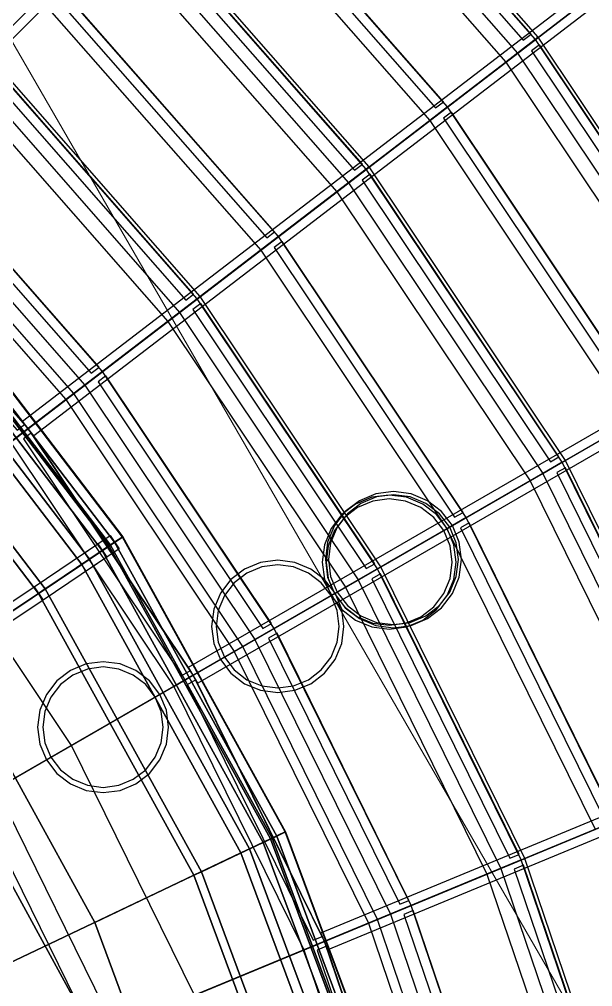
# Model space of a CAD drawing. Header units: millimetres. Extents: x -52000 to 54854, y -52000 to 53750.
# Drawn here: x 14475 to 19107, y 6650 to 14469 of the extents above; entities that cross this region are included whole.
import ezdxf

# ---------------------------------------------------------------- set-up
doc = ezdxf.new("R2010")
doc.units = ezdxf.units.MM
for name, color, linetype, lineweight in [('D-BMK-AXIS', 7, 'Continuous', 13), ('D-STR-DECK', 7, 'Continuous', 25), ('D-STR-STRC', 7, 'Continuous', 25)]:
    doc.layers.add(name, color=color, linetype=linetype, lineweight=lineweight)

msp = doc.modelspace()

# ---------------------------------------------------------------- linework, layer by layer
at = {"layer": 'D-BMK-AXIS'}
msp.add_lwpolyline([(0, 39259.8), (-34000, -19629.9), (34000, -19629.9)], close=True, dxfattribs=at)
at = {"layer": 'D-STR-DECK'}
for points in [[(4760.1, 3652.6), (22927.9, 17593.2), (20435.4, 20435.4), (4242.6, 4242.6)], [(12911.8, 13017.9), (17781.4, 17887.4), (17887.4, 17781.4), (13017.9, 12911.8)], [(5196.2, 3000), (25028.1, 14450), (22927.9, 17593.2), (4760.1, 3652.6)], [(4760.1, 3652.6), (18643.8, 14305.9), (16617, 16617), (4242.6, 4242.6)], [(18405.8, 14123.3), (18667.6, 14324.2), (16638.2, 16638.2), (16404.9, 16404.9)], [(18501, 14196.3), (18643.8, 14305.9), (16617, 16617), (16489.7, 16489.7)], [(18546.7, 14300.9), (18610, 14349.8), (16656.1, 16577.8), (16599.4, 16521.4)], [(17790.7, 13651.3), (17933.6, 13760.9), (15984, 15984), (15856.7, 15856.7)], [(17837.7, 13754.3), (17901.1, 13803.1), (16021.6, 15946.3), (15964.9, 15889.8)], [(14500.5, 11221.2), (19964, 15413.5), (20055.3, 15294.5), (14591.9, 11102.2)], [(17039.9, 13075.2), (17301.7, 13276.1), (15420.8, 15420.8), (15187.5, 15187.5)], [(4760.1, 3652.6), (17277.9, 13257.8), (15399.6, 15399.6), (4242.6, 4242.6)], [(17135.1, 13148.2), (17277.9, 13257.8), (15399.6, 15399.6), (15272.3, 15272.3)], [(17183.3, 13249.6), (17246.7, 13298.5), (15435.9, 15363.3), (15379.2, 15306.9)], [(16424.9, 12603.3), (16567.7, 12712.8), (14766.6, 14766.6), (14639.3, 14639.3)], [(16474.3, 12703), (16537.7, 12751.8), (14801.3, 14731.8), (14744.6, 14675.3)], [(5543.3, 2296.1), (26700.1, 11059.6), (25028.1, 14450), (5196.2, 3000)], [(20091.8, 11600), (20377.6, 11765), (18667.6, 14324.2), (18405.8, 14123.3)], [(5196.2, 3000), (20351.6, 11750), (18643.8, 14305.9), (4760.1, 3652.6)], [(20195.7, 11660), (20351.6, 11750), (18643.8, 14305.9), (18501, 14196.3)], [(20254.7, 11757.8), (20323.9, 11797.9), (18677.5, 14261.9), (18613.9, 14213.4)], [(4760.1, 3652.6), (15912.1, 12209.8), (14182.2, 14182.2), (4242.6, 4242.6)], [(15674.1, 12027.1), (15935.9, 12228), (14203.5, 14203.5), (13970.1, 13970.1)], [(15769.3, 12100.2), (15912.1, 12209.8), (14182.2, 14182.2), (14055, 14055)], [(15819.9, 12198.4), (15883.3, 12247.2), (14215.6, 14148.8), (14158.9, 14092.4)], [(19420.4, 11212.4), (19576.3, 11302.4), (17933.6, 13760.9), (17790.7, 13651.3)], [(19480.4, 11308.3), (19549.6, 11348.5), (17965.9, 13718.6), (17902.3, 13670.1)], [(15004.4, 11513.3), (15147.2, 11622.8), (13500.5, 13500.5), (13373.2, 13373.2)], [(15056.4, 11609.6), (15119.8, 11658.5), (13532.3, 13468.7), (13475.6, 13412.2)], [(3966.8, 3043.8), (14915, 11444.7), (13293.6, 13293.6), (3535.5, 3535.5)], [(14851.6, 11396), (14915, 11444.7), (13293.6, 13293.6), (13237, 13237)], [(5196.2, 3000), (18860.6, 10889.2), (17277.9, 13257.8), (4760.1, 3652.6)], [(18600.8, 10739.2), (18886.6, 10904.2), (17301.7, 13276.1), (17039.9, 13075.2)], [(18704.7, 10799.2), (18860.6, 10889.2), (17277.9, 13257.8), (17135.1, 13148.2)], [(18765.7, 10893.4), (18834.9, 10933.6), (17309.1, 13217.1), (17245.5, 13168.5)], [(14403.4, 11052.1), (14546.2, 11161.7), (12964.9, 12964.9), (12837.6, 12837.6)], [(14456.5, 11147.1), (14519.9, 11195.9), (12995.4, 12934.3), (12938.7, 12877.8)], [(15841.2, 9232.5), (21805.1, 12675.8), (21880.1, 12545.9), (15916.2, 9102.6)], [(17929.4, 10351.6), (18085.3, 10441.6), (16567.7, 12712.8), (16424.9, 12603.3)], [(17991.5, 10444), (18060.7, 10484.1), (16597.6, 12673.8), (16534, 12625.2)], [(15308, 10284.6), (15042.3, 10106.1), (13415.8, 12236.9), (13652.2, 12452.5)], [(15210.9, 10219.4), (15310.5, 10286.3), (13654.5, 12454.6), (13565.8, 12373.7)], [(15310.5, 10286.3), (15244.4, 10241.9), (13595.7, 12401), (13654.5, 12454.6)], [(15244.4, 10241.9), (15308, 10284.6), (13652.2, 12452.5), (13595.7, 12401)], [(14684.9, 9866), (15199.5, 10211.7), (13555.7, 12364.5), (13097.6, 11946.7)], [(14978.8, 10063.5), (15244.4, 10241.9), (13595.7, 12401), (13359.3, 12185.3)], [(15244.4, 10241.9), (15144.8, 10175), (13507, 12320.1), (13595.7, 12401)], [(15144.8, 10175), (15210.9, 10219.4), (13565.8, 12373.7), (13507, 12320.1)], [(15199.5, 10211.7), (15144.8, 10175), (13507, 12320.1), (13555.7, 12364.5)], [(15144.8, 10175), (14630.2, 9829.2), (13049, 11902.3), (13507, 12320.1)], [(5196.2, 3000), (17369.6, 10028.4), (15912.1, 12209.8), (4760.1, 3652.6)], [(15042.3, 10106.1), (14978.8, 10063.5), (13359.3, 12185.3), (13415.8, 12236.9)], [(17109.8, 9878.4), (17395.6, 10043.4), (15935.9, 12228), (15674.1, 12027.1)], [(17213.7, 9938.4), (17369.6, 10028.4), (15912.1, 12209.8), (15769.3, 12100.2)], [(12986.7, 8725), (14978.8, 10063.5), (13359.3, 12185.3), (11586.1, 10568)], [(14978.8, 10063.5), (14978.8, 10063.5), (13359.3, 12185.3), (13359.3, 12185.3)], [(17276.8, 10029.1), (17346, 10069.3), (15940.8, 12172.2), (15877.2, 12123.7)], [(14630.2, 9829.2), (13893.1, 9334), (12392.9, 11303.9), (13049, 11902.3)], [(14630.2, 9829.2), (14684.9, 9866), (13097.6, 11946.7), (13049, 11902.3)], [(14630.2, 9829.2), (14630.2, 9829.2), (13049, 11902.3), (13049, 11902.3)], [(5543.3, 2296.1), (21711.2, 8993.1), (20351.6, 11750), (5196.2, 3000)], [(16378.8, 9456.3), (16534.7, 9546.3), (15147.2, 11622.8), (15004.4, 11513.3)], [(16443, 9545.1), (16512.1, 9585.2), (15174.5, 11587.1), (15110.9, 11538.6)], [(4330.1, 2500), (16281.3, 9400), (14915, 11444.7), (3966.8, 3043.8)], [(16212, 9360), (16281.3, 9400), (14915, 11444.7), (14851.6, 11396)], [(15722.8, 9077.5), (15878.7, 9167.5), (14546.2, 11161.7), (14403.4, 11052.1)], [(15787.8, 9164.8), (15857, 9204.9), (14572.5, 11127.4), (14508.9, 11078.8)], [(5795.6, 1552.9), (27915.3, 7479.9), (26700.1, 11059.6), (5543.3, 2296.1)], [(5543.3, 2296.1), (20120.6, 8334.2), (18860.6, 10889.2), (5196.2, 3000)], [(19843.4, 8219.4), (20148.3, 8345.7), (18886.6, 10904.2), (18600.8, 10739.2)], [(19954.3, 8265.3), (20120.6, 8334.2), (18860.6, 10889.2), (18704.7, 10799.2)], [(20027.1, 8350.8), (20100.9, 8381.6), (18886.2, 10844.7), (18816.8, 10804.9)], [(4330.1, 2500), (14895.6, 8600), (13645.7, 10470.7), (3966.8, 3043.8)], [(19127.2, 7922.7), (19293.5, 7991.6), (18085.3, 10441.6), (17929.4, 10351.6)], [(19200.8, 8006.3), (19274.6, 8037.1), (18109.9, 10398.9), (18040.5, 10359.1)], [(14942.6, 10117.4), (15208.2, 10295.9), (15280.7, 10188), (15015.1, 10009.5)], [(14978.8, 10063.5), (15244.4, 10241.9), (15308, 10284.6), (15042.3, 10106.1)], [(14978.8, 10063.5), (15244.4, 10241.9), (15308, 10284.6), (15042.3, 10106.1)], [(16623.5, 7901), (16334.5, 7763.6), (15042.3, 10106.1), (15308, 10284.6)], [(15280.7, 10188), (15181.1, 10121), (15108.6, 10228.9), (15208.2, 10295.9)], [(15244.4, 10241.9), (15144.8, 10175), (15210.9, 10219.4), (15310.5, 10286.3)], [(15244.4, 10241.9), (15144.8, 10175), (15210.9, 10219.4), (15310.5, 10286.3)], [(16517.9, 7850.8), (16626.3, 7902.3), (15310.5, 10286.3), (15210.9, 10219.4)], [(16626.3, 7902.3), (16554.4, 7868.1), (15244.4, 10241.9), (15310.5, 10286.3)], [(16554.4, 7868.1), (16623.5, 7901), (15308, 10284.6), (15244.4, 10241.9)], [(15181.1, 10121), (14666.4, 9775.3), (14594, 9883.2), (15108.6, 10228.9)], [(15144.8, 10175), (14630.2, 9829.2), (14684.9, 9866), (15199.5, 10211.7)], [(15144.8, 10175), (14630.2, 9829.2), (14684.9, 9866), (15199.5, 10211.7)], [(16446, 7816.6), (15886, 7550.5), (14630.2, 9829.2), (15144.8, 10175)], [(15945.5, 7578.8), (16505.5, 7844.9), (15199.5, 10211.7), (14684.9, 9866)], [(16265.4, 7730.8), (16554.4, 7868.1), (15244.4, 10241.9), (14978.8, 10063.5)], [(16554.4, 7868.1), (16446, 7816.6), (15144.8, 10175), (15244.4, 10241.9)], [(16446, 7816.6), (16517.9, 7850.8), (15210.9, 10219.4), (15144.8, 10175)], [(16505.5, 7844.9), (16446, 7816.6), (15144.8, 10175), (15199.5, 10211.7)], [(16334.5, 7763.6), (16265.4, 7730.8), (14978.8, 10063.5), (15042.3, 10106.1)], [(5543.3, 2296.1), (18530, 7675.4), (17369.6, 10028.4), (5196.2, 3000)], [(12986.7, 8725), (14978.8, 10063.5), (14978.8, 10063.5), (12986.7, 8725)], [(14097.8, 6700.5), (16265.4, 7730.8), (14978.8, 10063.5), (12986.7, 8725)], [(12986.7, 8725), (14978.8, 10063.5), (14978.8, 10063.5), (12986.7, 8725)], [(16265.4, 7730.8), (16265.4, 7730.8), (14978.8, 10063.5), (14978.8, 10063.5)], [(18252.8, 7560.6), (18557.7, 7686.9), (17395.6, 10043.4), (17109.8, 9878.4)], [(18363.7, 7606.5), (18530, 7675.4), (17369.6, 10028.4), (17213.7, 9938.4)], [(18438, 7688.2), (18511.9, 7719), (17393.2, 9987.4), (17323.8, 9947.6)], [(14666.4, 9775.3), (13929.4, 9280.1), (13856.9, 9388), (14594, 9883.2)], [(15886, 7550.5), (15945.5, 7578.8), (14684.9, 9866), (14630.2, 9829.2)], [(14630.2, 9829.2), (13893.1, 9334), (13893.1, 9334), (14630.2, 9829.2)], [(15886, 7550.5), (15084, 7169.3), (13893.1, 9334), (14630.2, 9829.2)], [(14630.2, 9829.2), (13893.1, 9334), (13893.1, 9334), (14630.2, 9829.2)], [(15886, 7550.5), (15886, 7550.5), (14630.2, 9829.2), (14630.2, 9829.2)], [(16910.7, 7085.8), (23273.1, 9721.2), (23330.5, 9582.6), (16968.1, 6947.2)], [(17473, 7237.5), (17639.3, 7306.4), (16534.7, 9546.3), (16378.8, 9456.3)], [(17548.2, 7317.2), (17622, 7348), (16557.1, 9507.3), (16487.8, 9467.5)], [(4619.4, 1913.4), (17368.9, 7194.4), (16281.3, 9400), (4330.1, 2500)], [(17295, 7163.8), (17368.9, 7194.4), (16281.3, 9400), (16212, 9360)], [(15084, 7169.3), (15084, 7169.3), (13893.1, 9334), (13893.1, 9334)], [(16773.1, 6947.7), (16939.4, 7016.5), (15878.7, 9167.5), (15722.8, 9077.5)], [(12762.1, 5508.1), (14965.6, 6459.2), (13537.9, 9078.3), (11544.6, 7741.6)], [(14965.6, 6459.2), (14965.6, 6459.2), (13537.9, 9078.3), (13537.9, 9078.3)], [(16849, 7025.6), (16922.8, 7056.4), (15900.2, 9130.1), (15830.8, 9090.3)], [(5795.6, 1552.9), (22699.3, 6082.2), (21711.2, 8993.1), (5543.3, 2296.1)], [(4619.4, 1913.4), (15890.7, 6582.2), (14895.6, 8600), (4330.1, 2500)], [(5795.6, 1552.9), (21036.3, 5636.7), (20120.6, 8334.2), (5543.3, 2296.1)], [(15077.7, 6245.4), (15244, 6314.3), (14289.4, 8250), (14133.5, 8160)], [(16265.4, 7730.8), (16554.4, 7868.1), (16623.5, 7901), (16334.5, 7763.6)], [(16265.4, 7730.8), (16554.4, 7868.1), (16623.5, 7901), (16334.5, 7763.6)], [(17571.5, 5354.6), (17265.4, 5261.3), (16334.5, 7763.6), (16623.5, 7901)], [(16554.4, 7868.1), (16446, 7816.6), (16517.9, 7850.8), (16626.3, 7902.3)], [(16554.4, 7868.1), (16446, 7816.6), (16517.9, 7850.8), (16626.3, 7902.3)], [(17459.6, 5320.5), (17574.4, 5355.4), (16626.3, 7902.3), (16517.9, 7850.8)], [(17574.4, 5355.4), (17498.3, 5332.2), (16554.4, 7868.1), (16626.3, 7902.3)], [(17498.3, 5332.2), (17571.5, 5354.6), (16623.5, 7901), (16554.4, 7868.1)], [(16446, 7816.6), (15886, 7550.5), (15945.5, 7578.8), (16505.5, 7844.9)], [(16446, 7816.6), (15886, 7550.5), (15945.5, 7578.8), (16505.5, 7844.9)], [(16853.5, 5135.7), (17446.5, 5316.5), (16505.5, 7844.9), (15945.5, 7578.8)], [(17192.2, 5239), (17498.3, 5332.2), (16554.4, 7868.1), (16265.4, 7730.8)], [(17498.3, 5332.2), (17383.5, 5297.3), (16446, 7816.6), (16554.4, 7868.1)], [(17383.5, 5297.3), (17459.6, 5320.5), (16517.9, 7850.8), (16446, 7816.6)], [(17446.5, 5316.5), (17383.5, 5297.3), (16446, 7816.6), (16505.5, 7844.9)], [(17383.5, 5297.3), (16790.5, 5116.5), (15886, 7550.5), (16446, 7816.6)], [(17265.4, 5261.3), (17192.2, 5239), (16265.4, 7730.8), (16334.5, 7763.6)], [(5795.6, 1552.9), (19373.3, 5191.1), (18530, 7675.4), (5543.3, 2296.1)], [(14097.8, 6700.5), (16265.4, 7730.8), (16265.4, 7730.8), (14097.8, 6700.5)], [(14896.4, 4539.4), (17192.2, 5239), (16265.4, 7730.8), (14097.8, 6700.5)], [(14097.8, 6700.5), (16265.4, 7730.8), (16265.4, 7730.8), (14097.8, 6700.5)], [(17192.2, 5239), (17192.2, 5239), (16265.4, 7730.8), (16265.4, 7730.8)], [(19083.5, 5113.4), (19402.3, 5198.8), (18557.7, 7686.9), (18252.8, 7560.6)], [(19199.4, 5144.5), (19373.3, 5191.1), (18530, 7675.4), (18363.7, 7606.5)], [(19283.8, 5215.8), (19361, 5236.7), (18548, 7631.7), (18474, 7601.3)], [(15886, 7550.5), (15084, 7169.3), (15084, 7169.3), (15886, 7550.5)], [(16790.5, 5116.5), (15941, 4857.7), (15084, 7169.3), (15886, 7550.5)], [(15886, 7550.5), (15084, 7169.3), (15084, 7169.3), (15886, 7550.5)], [(16790.5, 5116.5), (16853.5, 5135.7), (15945.5, 7578.8), (15886, 7550.5)], [(16790.5, 5116.5), (16790.5, 5116.5), (15886, 7550.5), (15886, 7550.5)], [(18268.2, 4894.9), (18442, 4941.5), (17639.3, 7306.4), (17473, 7237.5)], [(4829.6, 1294.1), (18159.4, 4865.8), (17368.9, 7194.4), (4619.4, 1913.4)], [(18082.1, 4845.1), (18159.4, 4865.8), (17368.9, 7194.4), (17295, 7163.8)], [(18353.1, 4964.1), (18430.3, 4985), (17656.4, 7264.8), (17582.5, 7234.4)], [(15941, 4857.7), (15941, 4857.7), (15084, 7169.3), (15084, 7169.3)], [(17536.5, 4698.9), (17710.3, 4745.5), (16939.4, 7016.5), (16773.1, 6947.7)], [(17621.9, 4766.3), (17699.1, 4787.2), (16955.9, 6976.6), (16881.9, 6946.2)]]:
    msp.add_lwpolyline(points, close=True, dxfattribs=at)
at = {"layer": 'D-STR-STRC'}
for points in [[(18047.3, 10102), (18028.5, 10244.4), (17973.6, 10377), (17886.2, 10491), (17772.3, 10578.4), (17639.6, 10633.3), (17497.3, 10652), (17354.9, 10633.3), (17222.3, 10578.4), (17108.3, 10491), (17020.9, 10377), (16966, 10244.4), (16947.3, 10102), (16966, 9959.7), (17020.9, 9827), (17108.3, 9713.1), (17222.3, 9625.7), (17354.9, 9570.8), (17497.3, 9552), (17639.6, 9570.8), (17772.3, 9625.7), (17886.2, 9713.1), (17973.6, 9827), (18028.5, 9959.7)], [(18004.8, 10082.3), (17986.3, 10222.5), (17932.2, 10353.2), (17846.1, 10465.4), (17733.9, 10551.5), (17603.2, 10605.6), (17463, 10624.1), (17322.8, 10605.6), (17192.1, 10551.5), (17079.9, 10465.4), (16993.8, 10353.2), (16939.7, 10222.5), (16921.2, 10082.3), (16939.7, 9942.1), (16993.8, 9811.4), (17079.9, 9699.2), (17192.1, 9613.1), (17322.8, 9559), (17463, 9540.5), (17603.2, 9559), (17733.9, 9613.1), (17846.1, 9699.2), (17932.2, 9811.4), (17986.3, 9942.1)], [(18004.8, 10082.3), (17986.3, 10222.5), (17932.2, 10353.2), (17846.1, 10465.4), (17733.9, 10551.5), (17603.2, 10605.6), (17463, 10624.1), (17322.8, 10605.6), (17192.1, 10551.5), (17079.9, 10465.4), (16993.8, 10353.2), (16939.7, 10222.5), (16921.2, 10082.3), (16939.7, 9942.1), (16993.8, 9811.4), (17079.9, 9699.2), (17192.1, 9613.1), (17322.8, 9559), (17463, 9540.5), (17603.2, 9559), (17733.9, 9613.1), (17846.1, 9699.2), (17932.2, 9811.4), (17986.3, 9942.1)], [(17972.9, 10082.3), (17955.6, 10214.3), (17904.6, 10337.2), (17823.6, 10442.9), (17718, 10523.9), (17595, 10574.8), (17463, 10592.2), (17331, 10574.8), (17208.1, 10523.9), (17102.4, 10442.9), (17021.4, 10337.2), (16970.5, 10214.3), (16953.1, 10082.3), (16970.5, 9950.3), (17021.4, 9827.3), (17102.4, 9721.7), (17208.1, 9640.7), (17331, 9589.7), (17463, 9572.4), (17595, 9589.7), (17718, 9640.7), (17823.6, 9721.7), (17904.6, 9827.3), (17955.6, 9950.3)], [(17972.9, 10082.3), (17955.6, 10214.3), (17904.6, 10337.2), (17823.6, 10442.9), (17718, 10523.9), (17595, 10574.8), (17463, 10592.2), (17331, 10574.8), (17208.1, 10523.9), (17102.4, 10442.9), (17021.4, 10337.2), (16970.5, 10214.3), (16953.1, 10082.3), (16970.5, 9950.3), (17021.4, 9827.3), (17102.4, 9721.7), (17208.1, 9640.7), (17331, 9589.7), (17463, 9572.4), (17595, 9589.7), (17718, 9640.7), (17823.6, 9721.7), (17904.6, 9827.3), (17955.6, 9950.3)], [(18022.3, 10102), (18004.4, 10237.9), (17951.9, 10364.5), (17868.5, 10473.3), (17759.8, 10556.7), (17633.1, 10609.2), (17497.3, 10627), (17361.4, 10609.2), (17234.8, 10556.7), (17126, 10473.3), (17042.6, 10364.5), (16990.1, 10237.9), (16972.3, 10102), (16990.1, 9966.2), (17042.6, 9839.5), (17126, 9730.8), (17234.8, 9647.4), (17361.4, 9594.9), (17497.3, 9577), (17633.1, 9594.9), (17759.8, 9647.4), (17868.5, 9730.8), (17951.9, 9839.5), (18004.4, 9966.2)], [(17097.6, 9562.4), (17079.3, 9700.9), (17025.9, 9829.9), (16940.9, 9940.7), (16830.1, 10025.7), (16701, 10079.2), (16562.6, 10097.4), (16424.1, 10079.2), (16295.1, 10025.7), (16184.3, 9940.7), (16099.3, 9829.9), (16045.8, 9700.9), (16027.6, 9562.4), (16045.8, 9424), (16099.3, 9294.9), (16184.3, 9184.1), (16295.1, 9099.1), (16424.1, 9045.7), (16562.6, 9027.4), (16701, 9045.7), (16830.1, 9099.1), (16940.9, 9184.1), (17025.9, 9294.9), (17079.3, 9424)], [(17097.6, 9562.4), (17079.3, 9700.9), (17025.9, 9829.9), (16940.9, 9940.7), (16830.1, 10025.7), (16701, 10079.2), (16562.6, 10097.4), (16424.1, 10079.2), (16295.1, 10025.7), (16184.3, 9940.7), (16099.3, 9829.9), (16045.8, 9700.9), (16027.6, 9562.4), (16045.8, 9424), (16099.3, 9294.9), (16184.3, 9184.1), (16295.1, 9099.1), (16424.1, 9045.7), (16562.6, 9027.4), (16701, 9045.7), (16830.1, 9099.1), (16940.9, 9184.1), (17025.9, 9294.9), (17079.3, 9424)], [(17060, 9562.4), (17043.1, 9691.2), (16993.4, 9811.1), (16914.3, 9914.2), (16811.3, 9993.2), (16691.3, 10042.9), (16562.6, 10059.9), (16433.8, 10042.9), (16313.9, 9993.2), (16210.8, 9914.2), (16131.8, 9811.1), (16082.1, 9691.2), (16065.1, 9562.4), (16082.1, 9433.7), (16131.8, 9313.7), (16210.8, 9210.7), (16313.9, 9131.6), (16433.8, 9081.9), (16562.6, 9065), (16691.3, 9081.9), (16811.3, 9131.6), (16914.3, 9210.7), (16993.4, 9313.7), (17043.1, 9433.7)], [(17060, 9562.4), (17043.1, 9691.2), (16993.4, 9811.1), (16914.3, 9914.2), (16811.3, 9993.2), (16691.3, 10042.9), (16562.6, 10059.9), (16433.8, 10042.9), (16313.9, 9993.2), (16210.8, 9914.2), (16131.8, 9811.1), (16082.1, 9691.2), (16065.1, 9562.4), (16082.1, 9433.7), (16131.8, 9313.7), (16210.8, 9210.7), (16313.9, 9131.6), (16433.8, 9081.9), (16562.6, 9065), (16691.3, 9081.9), (16811.3, 9131.6), (16914.3, 9210.7), (16993.4, 9313.7), (17043.1, 9433.7)], [(15680.8, 8747.8), (15662.8, 8884.8), (15609.9, 9012.4), (15525.8, 9122), (15416.3, 9206.1), (15288.6, 9258.9), (15151.7, 9276.9), (15014.8, 9258.9), (14887.2, 9206.1), (14777.6, 9122), (14693.5, 9012.4), (14640.6, 8884.8), (14622.6, 8747.8), (14640.6, 8610.9), (14693.5, 8483.3), (14777.6, 8373.7), (14887.2, 8289.6), (15014.8, 8236.8), (15151.7, 8218.7), (15288.6, 8236.8), (15416.3, 8289.6), (15525.8, 8373.7), (15609.9, 8483.3), (15662.8, 8610.9)], [(15680.8, 8747.8), (15662.8, 8884.8), (15609.9, 9012.4), (15525.8, 9122), (15416.3, 9206.1), (15288.6, 9258.9), (15151.7, 9276.9), (15014.8, 9258.9), (14887.2, 9206.1), (14777.6, 9122), (14693.5, 9012.4), (14640.6, 8884.8), (14622.6, 8747.8), (14640.6, 8610.9), (14693.5, 8483.3), (14777.6, 8373.7), (14887.2, 8289.6), (15014.8, 8236.8), (15151.7, 8218.7), (15288.6, 8236.8), (15416.3, 8289.6), (15525.8, 8373.7), (15609.9, 8483.3), (15662.8, 8610.9)], [(15638.4, 8747.8), (15621.8, 8873.8), (15573.2, 8991.2), (15495.8, 9092), (15395, 9169.3), (15277.7, 9217.9), (15151.7, 9234.5), (15025.8, 9217.9), (14908.4, 9169.3), (14807.6, 9092), (14730.2, 8991.2), (14681.6, 8873.8), (14665, 8747.8), (14681.6, 8621.9), (14730.2, 8504.5), (14807.6, 8403.7), (14908.4, 8326.4), (15025.8, 8277.8), (15151.7, 8261.2), (15277.7, 8277.8), (15395, 8326.4), (15495.8, 8403.7), (15573.2, 8504.5), (15621.8, 8621.9)], [(15638.4, 8747.8), (15621.8, 8873.8), (15573.2, 8991.2), (15495.8, 9092), (15395, 9169.3), (15277.7, 9217.9), (15151.7, 9234.5), (15025.8, 9217.9), (14908.4, 9169.3), (14807.6, 9092), (14730.2, 8991.2), (14681.6, 8873.8), (14665, 8747.8), (14681.6, 8621.9), (14730.2, 8504.5), (14807.6, 8403.7), (14908.4, 8326.4), (15025.8, 8277.8), (15151.7, 8261.2), (15277.7, 8277.8), (15395, 8326.4), (15495.8, 8403.7), (15573.2, 8504.5), (15621.8, 8621.9)]]:
    msp.add_lwpolyline(points, close=True, dxfattribs=at)

doc.saveas('drawing.dxf')
